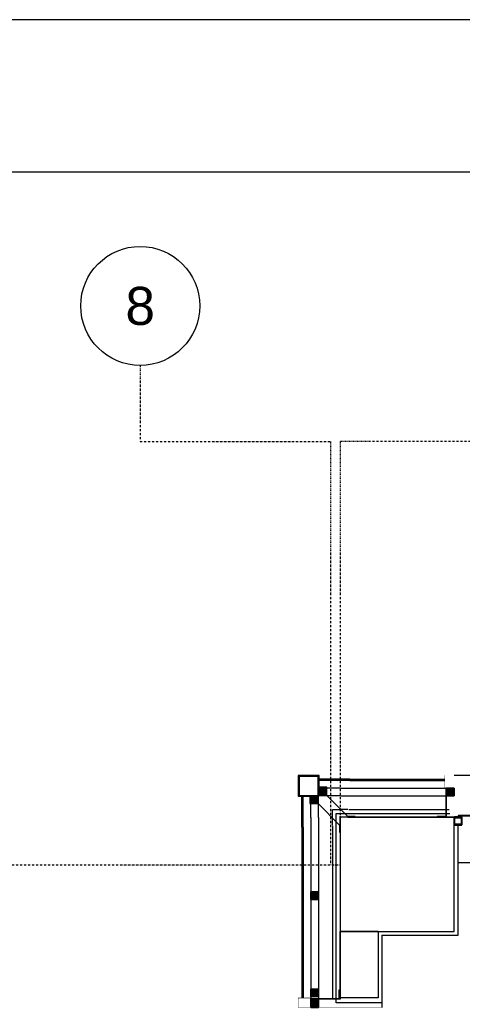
# Model space of a CAD drawing. Extents: x -2749 to 11890, y 0 to 8245.
# Drawn here: x 1597 to 1829, y 3685 to 4205 of the extents above; entities that cross this region are included whole.
import ezdxf
from ezdxf.enums import TextEntityAlignment as Align

# ---------------------------------------------------------------- set-up
doc = ezdxf.new("R2010")
doc.units = 0
doc.header["$MEASUREMENT"] = 0
doc.linetypes.add('DASHDOT', pattern=[1, 0.5, -0.25, 0, -0.25])
doc.layers.get('0').update_dxf_attribs({"color": 9, "lineweight": 9})
for name, color, linetype, lineweight in [('00', 9, 'Continuous', 9), ('01', 9, 'Continuous', 9), ('06D', 9, 'Continuous', 9), ('10', 9, 'Continuous', 9), ('14', 9, 'Continuous', 9), ('24', 9, 'DASHDOT', 9), ('33', 9, 'BATTING', 9), ('40A', 9, 'Continuous', 9)]:
    doc.layers.add(name, color=color, linetype=linetype, lineweight=lineweight)
doc.styles.add('$1$Arial', font='arial.ttf', dxfattribs={"height": 2.5})
doc.linetypes.add('BATTING', pattern='A,0.0001,-0.1,[134,ltypeshp.shx,S=0.1,R=0,X=-0.1,Y=0],-0.2,[134,ltypeshp.shx,S=0.1,R=180,X=0.1,Y=0],-0.1', length=0.4001)

# ---------------------------------------------------------------- blocks, each defined once
blk = doc.blocks.new('p-s-profil')
at = {"layer": '10'}
blk.add_lwpolyline([(9, 15.3), (4.6, 15.3), (4.6, 0.4), (0, 0.4), (0, 0), (5, 0), (5, 14.9), (9, 14.9), (9, 15.3)], dxfattribs=at)
blk.add_lwpolyline([(9, 15.3), (4.6, 15.3), (4.6, 0.4), (0, 0.4), (0, 0), (5, 0), (5, 14.9), (9, 14.9), (9, 15.3)], dxfattribs=at)
blk = doc.blocks.new('p-kutu_profil_40x40')
h = blk.add_hatch(color=256)
h.dxf.hatch_style = 1
h.paths.add_polyline_path([(0, 0), (4, 0), (4, 4), (0, 4)])
h = blk.add_hatch(color=255)
h.dxf.hatch_style = 1
h.paths.add_polyline_path([(0, 0), (4, 0), (4, 4), (0, 4)])
blk.add_lwpolyline([(0, 0), (4, 0), (4, 4), (0, 4)], close=True)
at = {"layer": '10'}
for points in [[(0, 4), (4, 4), (4, 0), (0, 0)], [(0, 4), (4, 4), (4, 0), (0, 0)], [(0, 0), (4, 0), (4, 4), (0, 4)], [(0.3, 3.7), (3.7, 3.7), (3.7, 0.3), (0.3, 0.3)], [(0.3, 3.7), (3.7, 3.7), (3.7, 0.3), (0.3, 0.3)]]:
    blk.add_lwpolyline(points, close=True, dxfattribs=at)
blk = doc.blocks.new('prf-10x10')
h = blk.add_hatch(color=255)
h.dxf.hatch_style = 1
h.paths.add_polyline_path([(-5, -5), (5, -5), (5, 5), (-5, 5)])
at = {"layer": '10'}
blk.add_lwpolyline([(-5, -5), (5, -5), (5, 5), (-5, 5)], close=True, dxfattribs=at)
blk = doc.blocks.new('p-kose-trapez')
at = {"layer": '06D'}
for points in [[(-21.96, -6.51), (-14.31, -6.51)], [(-21.96, -10.51), (-14.32, -10.51)], [(-10.51, -21.96), (-10.51, -14.32)], [(-6.51, -21.96), (-6.51, -14.31)], [(-17.81, -21.96), (-17.81, -17.81), (-21.96, -17.81)]]:
    blk.add_lwpolyline(points, dxfattribs=at)
at = {"layer": '10'}
for points in [[(-29.8, -21.51), (-25.92, -21.51), (-14.8, -10.39), (-14.8, -6), (-10.81, -6), (-10.81, 0.19), (0.19, 0.19), (0.19, -10.81), (-6, -10.81), (-6, -14.61), (-10.38, -14.61), (-21.51, -25.94), (-21.51, -29.81)], [(-22.96, -1.81), (-10.81, -1.81)], [(-22.96, -2.51), (-10.81, -2.51)], [(-10.31, -6.51), (-10.31, -6.51), (-10.31, -0.32), (-0.31, -0.32), (-0.31, -10.32), (-6.5, -10.32), (-6.5, -10.32)], [(-2.51, -21.96), (-2.51, -10.81)], [(-1.81, -21.96), (-1.81, -10.81)]]:
    blk.add_lwpolyline(points, dxfattribs=at)
at = {"layer": '10', "xscale": 0.4, "yscale": 0.4, "rotation": 90}
for p in [(-12.31, -8.51), (-8.31, -12.32)]:
    blk.add_blockref('prf-10x10', p, dxfattribs=at)
blk = doc.blocks.new('$0$0_aks')
at = {"linetype": 'Continuous'}
blk.add_circle((0, 0), 3.125, dxfattribs=at)
at = {"style": '$1$Arial'}
blk.add_attdef('AKS', text='', height=2.5, dxfattribs=at).set_placement((0, 0), align=Align.MIDDLE_CENTER)
blk = doc.blocks.new('AKS')
at = {"layer": '24', "ltscale": 2}
for points in [[(1640.06, 4008.37), (1640.06, 3968.37), (1740.06, 3968.37), (1740.06, 3745.87)], [(1845.06, 4008.37), (1845.06, 3968.37), (1745.06, 3968.37), (1745.06, 3745.87)], [(1062.53, 3745.87), (1745.06, 3745.87)]]:
    blk.add_lwpolyline(points, dxfattribs=at)
at = {"layer": '24'}
ref = blk.add_blockref('$0$0_aks', (1640.06, 4039.62), dxfattribs=dict(at, xscale=10, yscale=10, zscale=10))
ref.add_attrib('AKS', '8', dxfattribs={"layer": '0', "height": 20, "style": '$1$Arial'}).set_placement((1640.06, 4039.62), align=Align.MIDDLE_CENTER)

msp = doc.modelspace()

# ---------------------------------------------------------------- linework, layer by layer
at = {"layer": '00'}
for points in [[(1825.06, 3765.87), (1825.06, 3785.87)], [(1785.06, 3725.87), (1785.06, 3725.87), (1785.06, 3690.87), (1765.06, 3690.87), (1765.06, 3725.87)], [(1785.06, 3725.87), (1765.06, 3725.87)]]:
    msp.add_lwpolyline(points, dxfattribs=at)
at = {"layer": '01'}
msp.add_lwpolyline([(1765.06, 3725.87), (1825.06, 3725.87), (1825.06, 3785.87), (1765.06, 3785.87)], close=True, dxfattribs=at)
at = {"layer": '06D'}
for points in [[(2225.06, 3807.87), (1825.06, 3807.87)], [(1765.21, 3801.17), (1825.06, 3801.17)], [(1765.21, 3797.17), (1825.06, 3797.17)], [(1769.21, 3789.87), (1769.21, 3789.87), (1765.21, 3789.87)], [(1769.21, 3789.87), (1769.21, 3789.87), (1765.21, 3789.87)], [(1769.61, 3789.87), (1822.32, 3789.87)], [(1749.76, 3785.72), (1749.76, 3686.17)], [(1753.76, 3785.72), (1753.76, 3686.17)], [(1761.06, 3782.22), (1761.06, 3782.22), (1761.06, 3786.22)], [(1761.06, 3781.72), (1761.06, 3781.72), (1761.06, 3785.72)], [(1765.06, 3782.22), (1765.06, 3786.22)], [(1765.06, 3781.72), (1765.06, 3785.72)], [(1769.21, 3785.87), (1765.21, 3785.87)], [(1769.21, 3785.87), (1765.21, 3785.87)], [(1769.21, 3785.87), (1825.06, 3785.87)], [(1769.21, 3785.87), (1822.72, 3785.87)], [(1761.06, 3781.32), (1761.06, 3690.57)], [(1765.06, 3781.72), (1765.06, 3690.17)], [(2223.06, 3763.87), (2223.06, 3761.87), (1827.06, 3761.87), (1827.06, 3763.87)]]:
    msp.add_lwpolyline(points, dxfattribs=at)
at = {"layer": '10'}
for points in [[(1770.21, 3805.87), (1765.21, 3805.87)], [(1770.21, 3805.87), (1765.21, 3805.87)], [(1770.21, 3805.17), (1765.21, 3805.17)], [(1770.21, 3805.17), (1765.21, 3805.17)], [(1770.21, 3805.87), (1820.06, 3805.87)], [(1770.21, 3805.17), (1820.06, 3805.17)], [(1745.06, 3781.22), (1745.06, 3786.22)], [(1745.06, 3780.72), (1745.06, 3785.72)], [(1745.76, 3781.22), (1745.76, 3786.22)], [(1745.76, 3780.72), (1745.76, 3785.72)], [(1745.06, 3780.72), (1745.06, 3690.87)], [(1745.76, 3780.72), (1745.76, 3690.87)]]:
    msp.add_lwpolyline(points, dxfattribs=at)
for points, const_width in [([(1818.06, 3801.17), (1820.06, 3801.17), (1820.06, 3807.87), (1825.06, 3807.87), (1825.06, 3785.87), (1829.08, 3785.87)], 0.1), ([(1787.06, 3694.2), (1787.06, 3685.87), (1743.06, 3685.87), (1743.06, 3690.87), (1749.76, 3690.87), (1749.76, 3695.87)], 0.2)]:
    msp.add_lwpolyline(points, dxfattribs=dict(at, const_width=const_width))
at = {"layer": '10', "lineweight": 25, "ltscale": 0.5}
msp.add_lwpolyline([(1825.06, 3782.07, 0.414214), (1825.26, 3781.87), (1828.86, 3781.87, 0.414214), (1829.06, 3782.07), (1829.06, 3785.67, 0.414214), (1828.86, 3785.87), (1825.26, 3785.87, 0.414214), (1825.06, 3785.67)], format="xyb", close=True, dxfattribs=at)
msp.add_lwpolyline([(1825.26, 3782.07), (1825.26, 3785.67), (1828.86, 3785.67), (1828.86, 3782.07)], close=True, dxfattribs=at)
msp.add_lwpolyline([(1829.38, 3786.65), (1829.05, 3786.65), (1829.05, 3786.64), (1828.9, 3786.64), (1828.9, 3786.65), (1828.63, 3786.65), (1828.63, 3786.64), (1828.5, 3786.64), (1828.5, 3786.47, 0.414214), (1828.53, 3786.44), (1828.63, 3786.44), (1828.63, 3786.39, -0.414214), (1828.58, 3786.34), (1828.27, 3786.34, -0.414214), (1828.2, 3786.41), (1828.2, 3786.43, -0.414214), (1828.21, 3786.44), (1828.31, 3786.44, 0.414214), (1828.36, 3786.49), (1828.36, 3786.61, 0.414214), (1828.31, 3786.66), (1827.64, 3786.66, 0.414214), (1827.59, 3786.61), (1827.59, 3786.49, 0.414214), (1827.64, 3786.44), (1827.74, 3786.44, -0.414214), (1827.75, 3786.43), (1827.75, 3786.41, -0.414214), (1827.68, 3786.34), (1827.46, 3786.34, -0.414214), (1827.45, 3786.35), (1827.45, 3786.83, -0.414214), (1827.46, 3786.84), (1835.44, 3786.84, -0.414214)], format="xyb", dxfattribs=at)
at = {"layer": '14'}
for points in [[(1827.06, 3763.87), (1827.06, 3781.87)], [(1787.06, 3723.87), (1827.06, 3723.87), (1827.06, 3763.87)], [(1787.06, 3723.87), (1787.06, 3685.87)]]:
    msp.add_lwpolyline(points, dxfattribs=at)
at = {"layer": '33', "ltscale": 0.2, "flags": 128}
msp.add_lwpolyline([(1787.06, 3688.37), (1763.06, 3688.37), (1763.06, 3787.87), (1822.72, 3787.87)], dxfattribs=at)
at = {"layer": '40A'}
for points in [[(5945, 4205), (0, 4205), (0, 0), (5945, 0)], [(5405.06, 80), (80, 80), (80, 4125), (5405.06, 4125)]]:
    msp.add_lwpolyline(points, close=True, dxfattribs=at)

# ---------------------------------------------------------------- block references
for name, p in [('AKS', (20, 15)), ('p-s-profil', (1816.06, 3785.87))]:
    msp.add_blockref(name, p)
at = {"xscale": -1}
msp.add_blockref('p-kose-trapez', (1743.25, 3807.68), dxfattribs=at)
at = {"extrusion": (0, 0, -1), "zscale": -1}
for name, p in [('p-kose-trapez', (-1743.25, 3807.68)), ('p-kutu_profil_40x40', (-1825.06, 3797.17))]:
    msp.add_blockref(name, p, dxfattribs=at)
at = {"rotation": 90}
for p in [(1753.76, 3742.67), (1753.76, 3691.57), (1753.76, 3685.87)]:
    msp.add_blockref('p-kutu_profil_40x40', p, dxfattribs=at)
at = {"xscale": -1, "rotation": 90}
msp.add_blockref('p-s-profil', (1765.06, 3695.17), dxfattribs=at)

doc.saveas('drawing.dxf')
